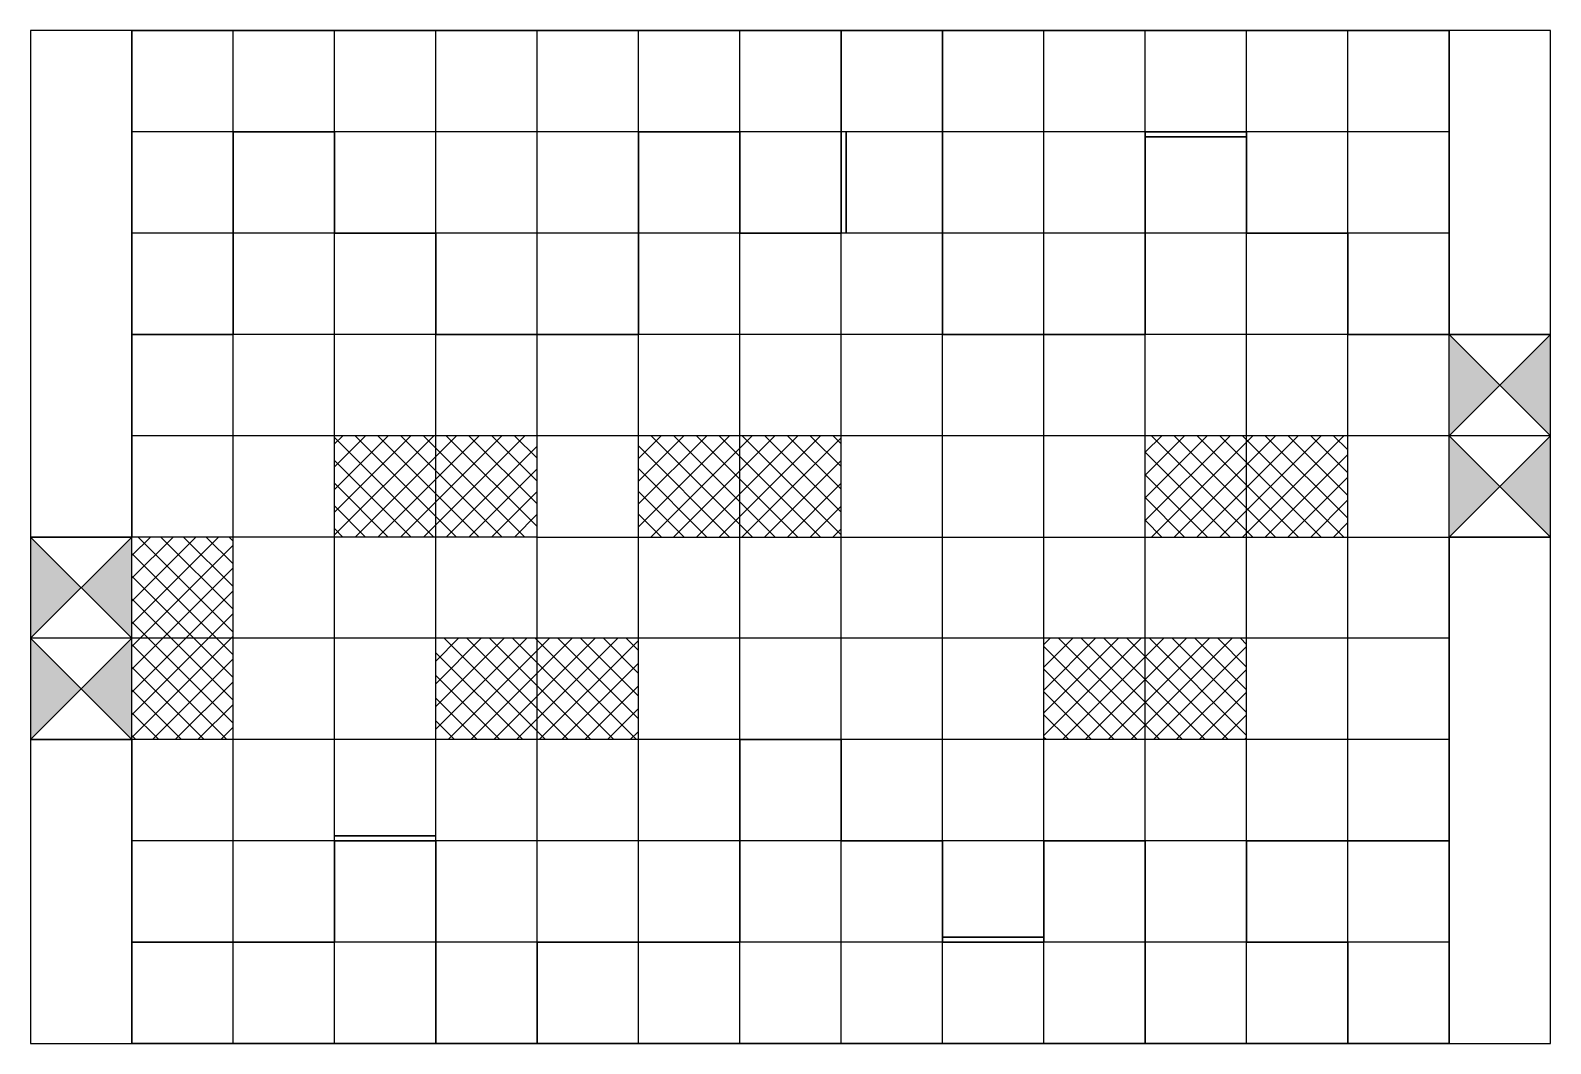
# Model space of a CAD drawing. Header units: millimetres. Extents: x 0 to 300, y 0 to 200.
import ezdxf

# ---------------------------------------------------------------- set-up
doc = ezdxf.new("R2010")
doc.units = ezdxf.units.MM
doc.layers.add('Beginning', color=7, linetype='Continuous')
doc.layers.add('Hill', color=32, linetype='Continuous')
doc.layers.add('Ladder', color=32, linetype='Continuous', lineweight=30)
doc.layers.add('Passage', color=7, linetype='Continuous', lineweight=30)

msp = doc.modelspace()

# ---------------------------------------------------------------- hatches: boundary and pattern name
at = {"layer": 'Beginning'}
h = msp.add_hatch(color=256, dxfattribs=at)
h.paths.add_polyline_path([(290, 130), (280, 140), (280, 120)])
h.paths.add_polyline_path([(300, 140), (290, 130), (300, 120)])
h = msp.add_hatch(color=256, dxfattribs=at)
h.paths.add_polyline_path([(280, 120), (280, 100), (290, 110)])
h.paths.add_polyline_path([(300, 120), (290, 110), (300, 100)])
h = msp.add_hatch(color=256, dxfattribs=at)
h.paths.add_polyline_path([(0, 100), (0, 80), (10, 90)])
h.paths.add_polyline_path([(20, 100), (10, 90), (20, 80)])
h = msp.add_hatch(color=256, dxfattribs=at)
h.paths.add_polyline_path([(0, 80), (0, 60), (10, 70)])
h.paths.add_polyline_path([(20, 80), (10, 70), (20, 60)])
at = {"layer": 'Hill'}
h = msp.add_hatch(dxfattribs=at)
h.set_pattern_fill('ANSI37', color=256, style=0)
h.paths.add_polyline_path([(100, 120), (80, 120), (80, 100), (100, 100)])
h.paths.add_polyline_path([(80, 120), (60, 120), (60, 100), (80, 100)])
h = msp.add_hatch(dxfattribs=at)
h.set_pattern_fill('ANSI37', color=256, style=0)
h.paths.add_polyline_path([(140, 120), (120, 120), (120, 100), (140, 100)])
h.paths.add_polyline_path([(160, 120), (140, 120), (140, 100), (160, 100)])
h = msp.add_hatch(dxfattribs=at)
h.set_pattern_fill('ANSI37', color=256, style=0)
h.paths.add_polyline_path([(260, 120), (240, 120), (240, 100), (260, 100)])
h.paths.add_polyline_path([(240, 120), (220, 120), (220, 100), (240, 100)])
h = msp.add_hatch(dxfattribs=at)
h.set_pattern_fill('ANSI37', color=256, style=0)
h.paths.add_polyline_path([(40, 100), (20, 100), (20, 80), (40, 80)])
h.paths.add_polyline_path([(40, 80), (20, 80), (20, 60), (40, 60)])
h = msp.add_hatch(dxfattribs=at)
h.set_pattern_fill('ANSI37', color=256, style=0)
h.paths.add_polyline_path([(100, 80), (80, 80), (80, 60), (100, 60)])
h.paths.add_polyline_path([(120, 80), (100, 80), (100, 60), (120, 60)])
h = msp.add_hatch(dxfattribs=at)
h.set_pattern_fill('ANSI37', color=256, style=0)
h.paths.add_polyline_path([(220, 80), (200, 80), (200, 60), (220, 60)])
h.paths.add_polyline_path([(240, 80), (220, 80), (220, 60), (240, 60)])

# ---------------------------------------------------------------- linework, layer by layer
for p, q in [((20, 200), (0, 200)), ((0, 200), (0, 180)), ((40, 180), (40, 200)), ((60, 180), (60, 200)), ((80, 180), (80, 200)), ((100, 180), (100, 200)), ((120, 180), (120, 200)), ((140, 180), (140, 200)), ((200, 180), (200, 200)), ((220, 180), (220, 200)), ((240, 180), (240, 200)), ((260, 180), (260, 200)), ((300, 200), (280, 200)), ((300, 180), (300, 200)), ((0, 180), (0, 160)), ((40, 180), (20, 180)), ((80, 180), (60, 180)), ((80, 160), (80, 180)), ((100, 180), (80, 180)), ((100, 160), (100, 180)), ((120, 180), (100, 180)), ((160, 180), (140, 180)), ((180, 180), (160, 180)), ((200, 180), (180, 180)), ((200, 160), (200, 180)), ((220, 180), (200, 180)), ((260, 180), (240, 180)), ((280, 180), (260, 180)), ((260, 160), (260, 180)), ((300, 160), (300, 180)), ((0, 160), (0, 140)), ((40, 160), (20, 160)), ((60, 160), (40, 160)), ((60, 140), (60, 160)), ((100, 160), (80, 160)), ((100, 140), (100, 160)), ((120, 160), (100, 160)), ((140, 160), (120, 160)), ((140, 140), (140, 160)), ((160, 140), (160, 160)), ((180, 160), (160, 160)), ((200, 160), (180, 160)), ((200, 140), (200, 160)), ((220, 160), (200, 160)), ((240, 160), (220, 160)), ((240, 140), (240, 160)), ((280, 160), (260, 160)), ((300, 140), (300, 160)), ((0, 140), (0, 120)), ((60, 140), (40, 140)), ((40, 120), (40, 140)), ((80, 140), (60, 140)), ((60, 120), (60, 140)), ((80, 120), (80, 140)), ((100, 120), (100, 140)), ((120, 120), (120, 140)), ((140, 140), (120, 140)), ((160, 140), (140, 140)), ((140, 120), (140, 140)), ((180, 140), (160, 140)), ((160, 120), (160, 140)), ((180, 120), (180, 140)), ((200, 120), (200, 140)), ((220, 120), (220, 140)), ((240, 140), (220, 140)), ((260, 140), (240, 140)), ((240, 120), (240, 140)), ((260, 120), (260, 140)), ((280, 120), (280, 140)), ((300, 120), (300, 140)), ((0, 120), (0, 100)), ((40, 120), (20, 120)), ((40, 100), (40, 120)), ((60, 120), (40, 120)), ((80, 120), (60, 120)), ((60, 100), (60, 120)), ((80, 100), (80, 120)), ((100, 120), (80, 120)), ((100, 100), (100, 120)), ((120, 120), (100, 120)), ((120, 100), (120, 120)), ((140, 120), (120, 120)), ((140, 100), (140, 120)), ((160, 120), (140, 120)), ((180, 120), (160, 120)), ((160, 100), (160, 120)), ((180, 100), (180, 120)), ((200, 120), (180, 120)), ((200, 100), (200, 120)), ((220, 120), (200, 120)), ((220, 100), (220, 120)), ((240, 120), (220, 120)), ((240, 100), (240, 120)), ((260, 120), (240, 120)), ((280, 120), (260, 120)), ((260, 100), (260, 120)), ((280, 100), (280, 120)), ((300, 120), (280, 120)), ((300, 100), (300, 120)), ((0, 100), (0, 80)), ((20, 80), (20, 100)), ((40, 100), (20, 100)), ((40, 80), (40, 100)), ((60, 100), (40, 100)), ((60, 80), (60, 100)), ((80, 100), (60, 100)), ((80, 80), (80, 100)), ((100, 100), (80, 100)), ((100, 80), (100, 100)), ((100, 100), (120, 100)), ((120, 100), (140, 100)), ((120, 80), (120, 100)), ((140, 100), (160, 100)), ((140, 80), (140, 100)), ((160, 100), (180, 100)), ((160, 80), (160, 100)), ((180, 100), (200, 100)), ((180, 80), (180, 100)), ((200, 80), (200, 100)), ((200, 100), (220, 100)), ((220, 100), (240, 100)), ((220, 80), (220, 100)), ((240, 100), (260, 100)), ((240, 80), (240, 100)), ((260, 100), (280, 100)), ((260, 80), (260, 100)), ((300, 80), (300, 100)), ((20, 80), (0, 80)), ((0, 80), (0, 60)), ((20, 60), (20, 80)), ((40, 80), (20, 80)), ((40, 60), (40, 80)), ((60, 80), (40, 80)), ((60, 60), (60, 80)), ((80, 80), (60, 80)), ((80, 60), (80, 80)), ((100, 80), (80, 80)), ((100, 60), (100, 80)), ((120, 80), (100, 80)), ((120, 60), (120, 80)), ((140, 80), (120, 80)), ((160, 80), (140, 80)), ((140, 60), (140, 80)), ((180, 80), (160, 80)), ((160, 60), (160, 80)), ((180, 60), (180, 80)), ((200, 80), (180, 80)), ((200, 60), (200, 80)), ((220, 80), (200, 80)), ((220, 60), (220, 80)), ((240, 80), (220, 80)), ((260, 80), (240, 80)), ((240, 60), (240, 80)), ((280, 80), (260, 80)), ((260, 60), (260, 80)), ((300, 60), (300, 80)), ((0, 60), (0, 40)), ((40, 60), (20, 60)), ((40, 40), (40, 60)), ((60, 60), (40, 60)), ((60, 40), (60, 60)), ((80, 60), (60, 60)), ((80, 40), (80, 60)), ((100, 60), (80, 60)), ((100, 40), (100, 60)), ((120, 60), (100, 60)), ((120, 40), (120, 60)), ((140, 60), (120, 60)), ((180, 60), (160, 60)), ((180, 40), (180, 60)), ((200, 60), (180, 60)), ((200, 40), (200, 60)), ((220, 60), (200, 60)), ((220, 40), (220, 60)), ((240, 60), (220, 60)), ((240, 40), (240, 60)), ((260, 60), (240, 60)), ((280, 60), (260, 60)), ((260, 40), (260, 60)), ((300, 40), (300, 60)), ((0, 40), (0, 20)), ((40, 40), (20, 40)), ((40, 20), (40, 40)), ((60, 40), (40, 40)), ((100, 40), (80, 40)), ((100, 20), (100, 40)), ((120, 40), (100, 40)), ((120, 20), (120, 40)), ((140, 40), (120, 40)), ((160, 40), (140, 40)), ((160, 20), (160, 40)), ((200, 40), (180, 40)), ((240, 40), (220, 40)), ((260, 20), (260, 40)), ((300, 20), (300, 40)), ((0, 20), (0, 0)), ((40, 0), (40, 20)), ((60, 0), (60, 20)), ((80, 20), (60, 20)), ((100, 20), (80, 20)), ((120, 0), (120, 20)), ((140, 0), (140, 20)), ((160, 20), (140, 20)), ((180, 20), (160, 20)), ((160, 0), (160, 20)), ((180, 0), (180, 20)), ((200, 0), (200, 20)), ((220, 20), (200, 20)), ((240, 20), (220, 20)), ((240, 0), (240, 20)), ((280, 20), (260, 20)), ((300, 0), (300, 20)), ((0, 0), (20, 0)), ((280, 0), (300, 0))]:
    msp.add_line(p, q)
at = {"layer": 'Beginning'}
for p, q in [((280, 140), (300, 120)), ((280, 120), (300, 140)), ((300, 120), (280, 100)), ((300, 100), (280, 120)), ((0, 100), (20, 80)), ((0, 80), (20, 100)), ((20, 80), (0, 60)), ((20, 60), (0, 80))]:
    msp.add_line(p, q, dxfattribs=at)
at = {"layer": 'Ladder'}
for p, q in [((161, 160), (161, 180)), ((240, 179), (220, 179)), ((80, 41), (60, 41)), ((200, 21), (180, 21))]:
    msp.add_line(p, q, dxfattribs=at)
at = {"layer": 'Passage'}
for p, q in [((40, 200), (20, 200)), ((20, 180), (20, 200)), ((60, 200), (40, 200)), ((80, 200), (60, 200)), ((100, 200), (80, 200)), ((120, 200), (100, 200)), ((140, 200), (120, 200)), ((160, 200), (140, 200)), ((180, 200), (160, 200)), ((160, 180), (160, 200)), ((180, 180), (180, 200)), ((200, 200), (180, 200)), ((220, 200), (200, 200)), ((240, 200), (220, 200)), ((260, 200), (240, 200)), ((280, 200), (260, 200)), ((280, 180), (280, 200)), ((20, 160), (20, 180)), ((60, 180), (40, 180)), ((40, 160), (40, 180)), ((60, 160), (60, 180)), ((120, 160), (120, 180)), ((140, 180), (120, 180)), ((140, 160), (140, 180)), ((160, 160), (160, 180)), ((180, 160), (180, 180)), ((220, 160), (220, 180)), ((240, 180), (220, 180)), ((240, 160), (240, 180)), ((280, 160), (280, 180)), ((20, 140), (20, 160)), ((40, 140), (40, 160)), ((80, 160), (60, 160)), ((80, 140), (80, 160)), ((120, 140), (120, 160)), ((160, 160), (140, 160)), ((180, 140), (180, 160)), ((220, 140), (220, 160)), ((260, 160), (240, 160)), ((260, 140), (260, 160)), ((280, 140), (280, 160)), ((20, 120), (20, 140)), ((40, 140), (20, 140)), ((100, 140), (80, 140)), ((120, 140), (100, 140)), ((200, 140), (180, 140)), ((220, 140), (200, 140)), ((280, 140), (260, 140)), ((300, 140), (280, 140)), ((20, 100), (20, 120)), ((20, 100), (0, 100)), ((280, 100), (300, 100)), ((280, 80), (280, 100)), ((280, 60), (280, 80)), ((20, 60), (0, 60)), ((20, 40), (20, 60)), ((140, 40), (140, 60)), ((160, 60), (140, 60)), ((160, 40), (160, 60)), ((280, 40), (280, 60)), ((20, 20), (20, 40)), ((60, 20), (60, 40)), ((80, 40), (60, 40)), ((80, 20), (80, 40)), ((140, 20), (140, 40)), ((180, 40), (160, 40)), ((180, 20), (180, 40)), ((200, 20), (200, 40)), ((220, 40), (200, 40)), ((220, 20), (220, 40)), ((260, 40), (240, 40)), ((240, 20), (240, 40)), ((280, 40), (260, 40)), ((280, 20), (280, 40)), ((20, 0), (20, 20)), ((40, 20), (20, 20)), ((60, 20), (40, 20)), ((80, 0), (80, 20)), ((100, 0), (100, 20)), ((120, 20), (100, 20)), ((140, 20), (120, 20)), ((200, 20), (180, 20)), ((220, 0), (220, 20)), ((260, 20), (240, 20)), ((260, 0), (260, 20)), ((280, 0), (280, 20)), ((20, 0), (40, 0)), ((40, 0), (60, 0)), ((60, 0), (80, 0)), ((80, 0), (100, 0)), ((100, 0), (120, 0)), ((120, 0), (140, 0)), ((140, 0), (160, 0)), ((160, 0), (180, 0)), ((180, 0), (200, 0)), ((200, 0), (220, 0)), ((220, 0), (240, 0)), ((240, 0), (260, 0)), ((260, 0), (280, 0))]:
    msp.add_line(p, q, dxfattribs=at)

doc.saveas('drawing.dxf')
